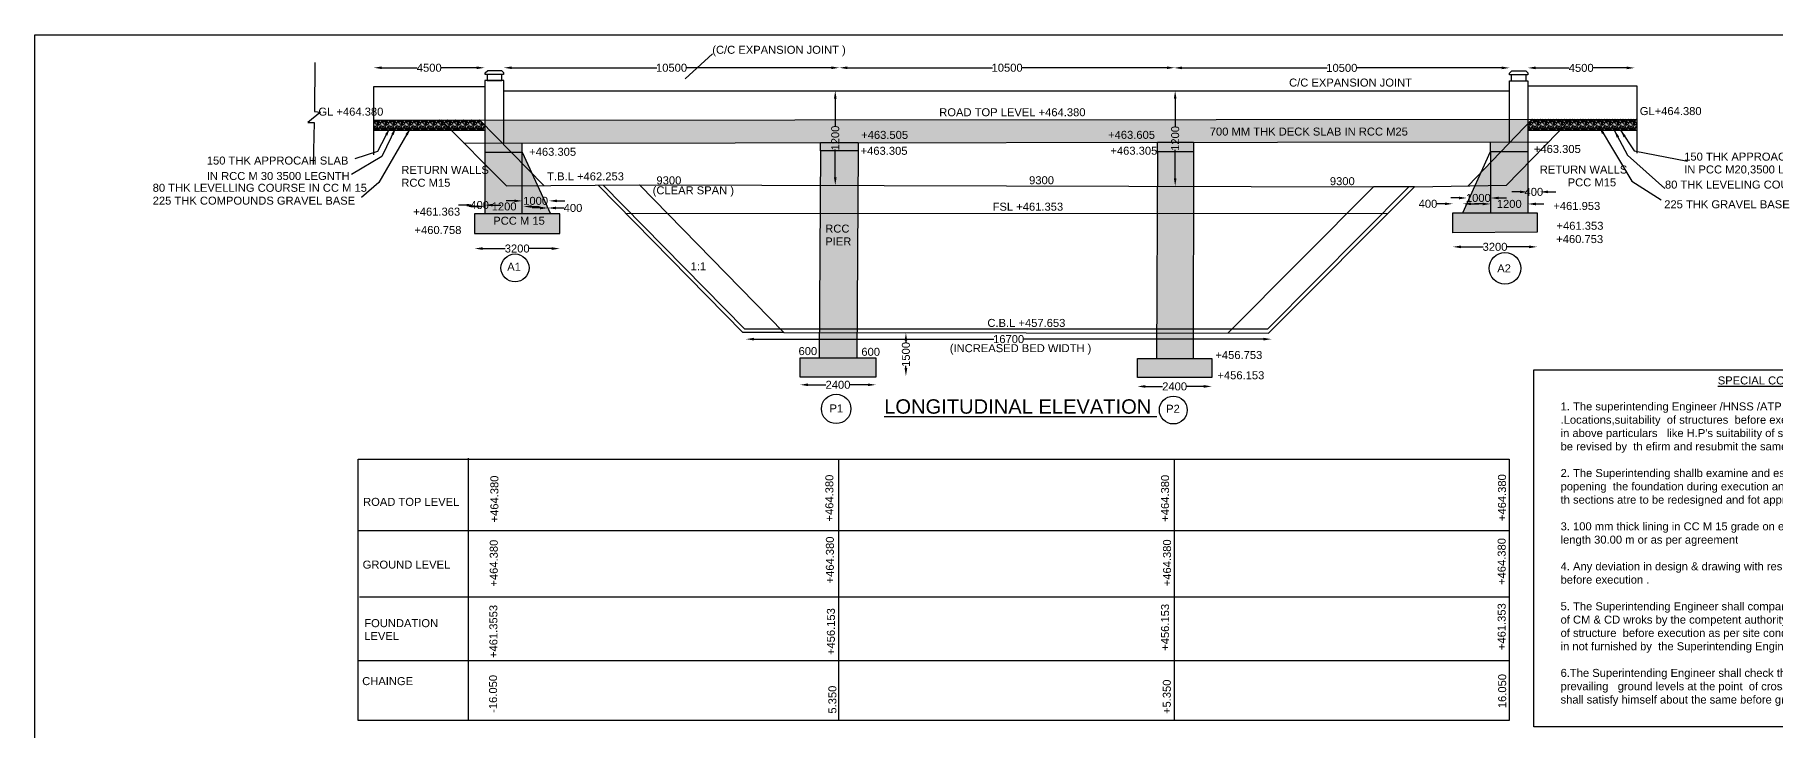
# Model space of a CAD drawing. Header units: millimetres. Extents: x 5124 to 5437574, y 2311 to 17241158.
# Drawn here: x 5355935 to 5410320, y 17219408 to 17241158 of the extents above; entities that cross this region are included whole.
import ezdxf

# ---------------------------------------------------------------- set-up
doc = ezdxf.new("R2010")
doc.units = ezdxf.units.MM
doc.header["$MEASUREMENT"] = 0
for name, color, linetype in [('DIMENSIONS', 7, 'Continuous'), ('DRAWING', 50, 'Continuous'), ('TEXT', 7, 'Continuous'), ('text1', 7, 'Continuous')]:
    doc.layers.add(name, color=color, linetype=linetype)
doc.styles.get("Standard").update_dxf_attribs({"font": 'arial.ttf', "height": 250})
doc.dimstyles.get("Standard").update_dxf_attribs({"dimtxt": 300, "dimasz": 250, "dimexe": 0.18, "dimexo": 0.0625, "dimgap": 0.09, "dimtad": 0, "dimdec": 0, "dimzin": 0, "dimdsep": 46, "dimtxsty": 'Standard', "dimcen": 0.09, "dimse1": 1, "dimse2": 1, "dimadec": 0, "dimazin": 0, "dimtfac": 1, "dimtdec": 0, "dimtofl": 0, "dimtmove": 0, "dimatfit": 3, "dimfxl": 1, "dimtolj": 1, "dimtzin": 0, "dimarcsym": 0})
pattern_1 = [(228.0128, (180, 250), (-1999.99955804, -2250.000335402), [33.634, -3329.772]), (184.9697, (157.5, 225), (3000.0002628794, 249.997826752), [57.717, -5713.98125]), (132.5104, (100, 220), (2499.997679587, -2750.002168468), [40.697, -4029.008]), (267.2737, (2.5, 157.5), (249.999004432, 5000.000073743), [52.5595, -5203.3895]), (292.8337, (0, 105), (-1250.002476359, 2999.9991029444), [51.53875, -5102.34325]), (357.2737, (20, 57.5), (-5000.000073743, 249.999004432), [52.5595, -5203.3895]), (37.6942, (72.5, 55), (-3250.0018364045, -2499.99760129), [69.50725, -6881.21225]), (72.2553, (127.5, 97.5), (1750.0026906764, 5499.99905781), [65.622, -6496.58025]), (121.4296, (147.5, 160), (-2000.002058544, 3249.998759123), [52.7375, -5221.01825]), (175.2364, (120, 205), (2750.00023658, -249.997883165), [60.208, -2950.19075]), (222.3974, (60, 210), (-3000.0018377683, -2749.9980205035), [77.862, -7708.34375]), (138.8141, (250, 155), (-1750.0007367, 1499.999328336), [26.57525, -2630.961]), (171.4692, (230, 172.5), (3249.999571204, -500.00197751), [50.55925, -5005.37775]), (225, (180, 180), (-3e-14, -250.0000774), [35.35525, -318.198]), (203.1986, (162.5, 210), (1249.999932667, 500.000331316), [19.0395, -1884.90375]), (291.8014, (145, 202.5), (-249.99997763, 750.00006825), [26.92575, -1319.3655]), (30.9638, (155, 177.5), (749.99950557, 500.00062089), [43.73225, -1414.00575]), (161.5651, (192.5, 200), (500.00010865, -249.9996008), [31.62275, -758.94675]), (16.3895, (0, 202.5), (2500.000549603, 749.998177454), [44.3, -4385.71125]), (70.3462, (42.5, 215), (-999.998811843, -2750.000533902), [37.16525, -3679.352]), (293.1986, (192.5, 250), (-500.000331316, 1249.999932667), [38.07875, -1865.8645]), (343.6105, (207.5, 215), (-2500.000549603, 749.998177454), [44.3, -4385.71125]), (339.444, (0, 47.5), (-1250.000461136, 499.998999105), [42.72, -2093.281]), (294.7751, (40, 32.5), (-1249.998047311, 2750.00085546), [35.7945, -3543.66075]), (66.8014, (195, 0), (500.000331316, 1249.999932667), [38.07875, -1865.8645]), (17.354, (210, 35), (-3250.000504774, -999.998625565), [41.90775, -4148.856]), (69.444, (72.5, 0), (-499.998999105, -1250.000461136), [21.36, -2114.641]), (101.3099, (180, 0), (-249.99940804, 1000.00018806), [12.7475, -1262.00725]), (165.9638, (177.5, 12.5), (750.0001365, -249.99951434), [51.53875, -979.2375]), (186.009, (127.5, 25), (2499.9999377265, 249.99982937), [47.7625, -4728.48075]), (303.6901, (155, 155), (-250.00033363, 499.99988944), [36.0555, -865.33225]), (353.1572, (175, 125), (4249.9998413696, -500.001999481), [62.9485, -6231.89075]), (60.9454, (237.5, 117.5), (-1000.0000068, -1750.000096142), [25.739, -2548.1685]), (90, (250, 140), (-250, 250), [15, -235]), (120.2564, (122.5, 32.5), (999.9987217, -1750.000613964), [34.731, -3438.38]), (48.0128, (105, 62.5), (1999.99955804, 2250.000335402), [67.268, -3296.138]), (0, (150, 112.5), (250, 250), [65, -185]), (325.3048, (215, 112.5), (-2499.998564747, 1750.002152399), [39.5285, -3913.3185]), (254.0546, (247.5, 90), (-249.999972324, -1000.00003166), [36.4005, -1783.627]), (207.646, (237.5, 55), (-4749.998951795, -2500.001928292), [59.26625, -5867.3685]), (175.4261, (185, 27.5), (-3250.000139578, 249.99870029), [62.69975, -6207.2685])]

# ---------------------------------------------------------------- blocks, each defined once
blk = doc.blocks.new('*D4')
at = {"layer": 'Defpoints', "color": 0, "transparency": 16777216}
for p in [(5369994, 17240126), (5366529, 17239544), (5369994, 17239544)]:
    blk.add_point(p, dxfattribs=at)
at = {"layer": 'TEXT', "color": 0, "lineweight": -2, "transparency": 16777216}
for p, q in [((5366779, 17240126), (5367883, 17240126)), ((5369744, 17240126), (5368639, 17240126))]:
    blk.add_line(p, q, dxfattribs=at)
at = {"layer": 'TEXT', "color": 0, "transparency": 16777216}
for points in [[(5366779, 17240168), (5366779, 17240085), (5366529, 17240126)], [(5369744, 17240168), (5369744, 17240085), (5369994, 17240126)]]:
    blk.add_solid(points, dxfattribs=at)
at = {"layer": 'TEXT', "color": 0, "transparency": 16777216, "insert": (5368261, 17240126), "char_height": 250, "attachment_point": 5}
blk.add_mtext('\\A1;4500', dxfattribs=at)
blk = doc.blocks.new('*D5')
at = {"layer": 'Defpoints', "color": 0, "transparency": 16777216}
for p in [(5381076, 17240126), (5370591, 17239725), (5381076, 17239725)]:
    blk.add_point(p, dxfattribs=at)
at = {"layer": 'TEXT', "color": 0, "lineweight": -2, "transparency": 16777216}
for p, q in [((5370841, 17240126), (5375375, 17240126)), ((5380826, 17240126), (5376292, 17240126))]:
    blk.add_line(p, q, dxfattribs=at)
at = {"layer": 'TEXT', "color": 0, "transparency": 16777216}
for points in [[(5370841, 17240168), (5370841, 17240085), (5370591, 17240126)], [(5380826, 17240168), (5380826, 17240085), (5381076, 17240126)]]:
    blk.add_solid(points, dxfattribs=at)
at = {"layer": 'TEXT', "color": 0, "transparency": 16777216, "insert": (5375833, 17240126), "char_height": 250, "attachment_point": 5}
blk.add_mtext('\\A1;10500', dxfattribs=at)
blk = doc.blocks.new('*D6')
at = {"layer": 'Defpoints', "color": 0, "transparency": 16777216}
for p in [(5391560, 17240126), (5381076, 17239725), (5391560, 17239725)]:
    blk.add_point(p, dxfattribs=at)
at = {"layer": 'TEXT', "color": 0, "lineweight": -2, "transparency": 16777216}
for p, q in [((5381326, 17240126), (5385860, 17240126)), ((5391310, 17240126), (5386776, 17240126))]:
    blk.add_line(p, q, dxfattribs=at)
at = {"layer": 'TEXT', "color": 0, "transparency": 16777216}
for points in [[(5381326, 17240168), (5381326, 17240085), (5381076, 17240126)], [(5391310, 17240168), (5391310, 17240085), (5391560, 17240126)]]:
    blk.add_solid(points, dxfattribs=at)
at = {"layer": 'TEXT', "color": 0, "transparency": 16777216, "insert": (5386318, 17240126), "char_height": 250, "attachment_point": 5}
blk.add_mtext('\\A1;10500', dxfattribs=at)
blk = doc.blocks.new('*D7')
at = {"layer": 'Defpoints', "color": 0, "transparency": 16777216}
for p in [(5402021, 17240122), (5391536, 17239721), (5402021, 17239721)]:
    blk.add_point(p, dxfattribs=at)
at = {"layer": 'TEXT', "color": 0, "lineweight": -2, "transparency": 16777216}
for p, q in [((5391786, 17240122), (5396320, 17240122)), ((5401771, 17240122), (5397237, 17240122))]:
    blk.add_line(p, q, dxfattribs=at)
at = {"layer": 'TEXT', "color": 0, "transparency": 16777216}
for points in [[(5391786, 17240164), (5391786, 17240080), (5391536, 17240122)], [(5401771, 17240164), (5401771, 17240080), (5402021, 17240122)]]:
    blk.add_solid(points, dxfattribs=at)
at = {"layer": 'TEXT', "color": 0, "transparency": 16777216, "insert": (5396778, 17240122), "char_height": 250, "attachment_point": 5}
blk.add_mtext('\\A1;10500', dxfattribs=at)
blk = doc.blocks.new('*D8')
at = {"layer": 'Defpoints', "color": 0, "transparency": 16777216}
for p in [(5405927, 17240122), (5402588, 17239901), (5405927, 17239901)]:
    blk.add_point(p, dxfattribs=at)
at = {"layer": 'TEXT', "color": 0, "lineweight": -2, "transparency": 16777216}
for p, q in [((5402838, 17240122), (5403880, 17240122)), ((5405677, 17240122), (5404636, 17240122))]:
    blk.add_line(p, q, dxfattribs=at)
at = {"layer": 'TEXT', "color": 0, "transparency": 16777216}
for points in [[(5402838, 17240164), (5402838, 17240080), (5402588, 17240122)], [(5405677, 17240164), (5405677, 17240080), (5405927, 17240122)]]:
    blk.add_solid(points, dxfattribs=at)
at = {"layer": 'TEXT', "color": 0, "transparency": 16777216, "insert": (5404258, 17240122), "char_height": 250, "attachment_point": 5}
blk.add_mtext('\\A1;4500', dxfattribs=at)
blk = doc.blocks.new('*D9')
at = {"layer": 'Defpoints', "color": 0, "transparency": 16777216}
for p in [(5381141, 17239410), (5380949, 17236446), (5381134, 17236446)]:
    blk.add_point(p, dxfattribs=at)
at = {"layer": 'TEXT', "color": 0, "lineweight": -2, "transparency": 16777216}
for p, q in [((5380949, 17239160), (5380949, 17238289)), ((5380949, 17236696), (5380949, 17237566))]:
    blk.add_line(p, q, dxfattribs=at)
at = {"layer": 'TEXT', "color": 0, "transparency": 16777216}
for points in [[(5380907, 17239160), (5380990, 17239160), (5380949, 17239410)], [(5380907, 17236696), (5380990, 17236696), (5380949, 17236446)]]:
    blk.add_solid(points, dxfattribs=at)
at = {"layer": 'TEXT', "color": 0, "transparency": 16777216, "insert": (5380949, 17237928), "char_height": 250, "attachment_point": 5, "rotation": 90}
blk.add_mtext('\\A1;1200', dxfattribs=at)
blk = doc.blocks.new('*D10')
at = {"layer": 'Defpoints', "color": 0, "transparency": 16777216}
for p in [(5369678, 17234945), (5372341, 17234945), (5372341, 17234472)]:
    blk.add_point(p, dxfattribs=at)
at = {"layer": 'TEXT', "color": 0, "lineweight": -2, "transparency": 16777216}
for p, q in [((5369928, 17234472), (5370636, 17234472)), ((5372091, 17234472), (5371382, 17234472))]:
    blk.add_line(p, q, dxfattribs=at)
at = {"layer": 'TEXT', "color": 0, "transparency": 16777216}
for points in [[(5369928, 17234513), (5369928, 17234430), (5369678, 17234472)], [(5372091, 17234513), (5372091, 17234430), (5372341, 17234472)]]:
    blk.add_solid(points, dxfattribs=at)
at = {"layer": 'TEXT', "color": 0, "transparency": 16777216, "insert": (5371009, 17234472), "char_height": 250, "attachment_point": 5}
blk.add_mtext('\\A1;3200', dxfattribs=at)
blk = doc.blocks.new('*D11')
at = {"layer": 'Defpoints', "color": 0, "transparency": 16777216}
for p in [(5379848, 17230446), (5382219, 17230446), (5382219, 17230211)]:
    blk.add_point(p, dxfattribs=at)
at = {"layer": 'TEXT', "color": 0, "lineweight": -2, "transparency": 16777216}
for p, q in [((5380098, 17230211), (5380659, 17230211)), ((5381969, 17230211), (5381409, 17230211))]:
    blk.add_line(p, q, dxfattribs=at)
at = {"layer": 'TEXT', "color": 0, "transparency": 16777216}
for points in [[(5380098, 17230253), (5380098, 17230169), (5379848, 17230211)], [(5381969, 17230253), (5381969, 17230169), (5382219, 17230211)]]:
    blk.add_solid(points, dxfattribs=at)
at = {"layer": 'TEXT', "color": 0, "transparency": 16777216, "insert": (5381034, 17230211), "char_height": 250, "attachment_point": 5}
blk.add_mtext('\\A1;2400', dxfattribs=at)
blk = doc.blocks.new('*D12')
at = {"layer": 'Defpoints', "color": 0, "transparency": 16777216}
for p in [(5383300, 17231840), (5383156, 17230482), (5383300, 17230482)]:
    blk.add_point(p, dxfattribs=at)
at = {"layer": 'TEXT', "color": 0, "lineweight": -2, "transparency": 16777216}
for p, q in [((5383156, 17231590), (5383156, 17231522)), ((5383156, 17230732), (5383156, 17230800))]:
    blk.add_line(p, q, dxfattribs=at)
at = {"layer": 'TEXT', "color": 0, "transparency": 16777216}
for points in [[(5383115, 17231590), (5383198, 17231590), (5383156, 17231840)], [(5383115, 17230732), (5383198, 17230732), (5383156, 17230482)]]:
    blk.add_solid(points, dxfattribs=at)
at = {"layer": 'TEXT', "color": 0, "transparency": 16777216, "insert": (5383156, 17231161), "char_height": 250, "attachment_point": 5, "rotation": 90}
blk.add_mtext('\\A1;1500', dxfattribs=at)
blk = doc.blocks.new('*D13')
at = {"layer": 'Defpoints', "color": 0, "transparency": 16777216}
for p in [(5390392, 17230434), (5392715, 17230434), (5392715, 17230160)]:
    blk.add_point(p, dxfattribs=at)
at = {"layer": 'TEXT', "color": 0, "lineweight": -2, "transparency": 16777216}
for p, q in [((5390642, 17230160), (5391178, 17230160)), ((5392465, 17230160), (5391929, 17230160))]:
    blk.add_line(p, q, dxfattribs=at)
at = {"layer": 'TEXT', "color": 0, "transparency": 16777216}
for points in [[(5390642, 17230202), (5390642, 17230118), (5390392, 17230160)], [(5392465, 17230202), (5392465, 17230118), (5392715, 17230160)]]:
    blk.add_solid(points, dxfattribs=at)
at = {"layer": 'TEXT', "color": 0, "transparency": 16777216, "insert": (5391553, 17230160), "char_height": 250, "attachment_point": 5}
blk.add_mtext('\\A1;2400', dxfattribs=at)
blk = doc.blocks.new('*D14')
at = {"layer": 'Defpoints', "color": 0, "transparency": 16777216}
for p in [(5400250, 17234962), (5402879, 17234962), (5402879, 17234525)]:
    blk.add_point(p, dxfattribs=at)
at = {"layer": 'TEXT', "color": 0, "lineweight": -2, "transparency": 16777216}
for p, q in [((5400500, 17234525), (5401192, 17234525)), ((5402629, 17234525), (5401938, 17234525))]:
    blk.add_line(p, q, dxfattribs=at)
at = {"layer": 'TEXT', "color": 0, "transparency": 16777216}
for points in [[(5400500, 17234567), (5400500, 17234483), (5400250, 17234525)], [(5402629, 17234567), (5402629, 17234483), (5402879, 17234525)]]:
    blk.add_solid(points, dxfattribs=at)
at = {"layer": 'TEXT', "color": 0, "transparency": 16777216, "insert": (5401565, 17234525), "char_height": 250, "attachment_point": 5}
blk.add_mtext('\\A1;3200', dxfattribs=at)
blk = doc.blocks.new('*D15')
at = {"layer": 'Defpoints', "color": 0, "transparency": 16777216}
for p in [(5400562, 17235872), (5400250, 17235587), (5400562, 17235588)]:
    blk.add_point(p, dxfattribs=at)
at = {"layer": 'TEXT', "color": 0, "lineweight": -2, "transparency": 16777216}
for p, q in [((5400000, 17235872), (5399750, 17235872)), ((5400812, 17235872), (5401062, 17235872))]:
    blk.add_line(p, q, dxfattribs=at)
at = {"layer": 'TEXT', "color": 0, "transparency": 16777216}
for points in [[(5400000, 17235913), (5400000, 17235830), (5400250, 17235872)], [(5400812, 17235913), (5400812, 17235830), (5400562, 17235872)]]:
    blk.add_solid(points, dxfattribs=at)
at = {"layer": 'TEXT', "color": 0, "transparency": 16777216, "insert": (5399470, 17235872), "char_height": 250, "attachment_point": 5}
blk.add_mtext('\\A1;400', dxfattribs=at)
blk = doc.blocks.new('*D16')
at = {"layer": 'Defpoints', "color": 0, "transparency": 16777216}
for p in [(5400687, 17235893), (5401428, 17236054), (5401428, 17235895)]:
    blk.add_point(p, dxfattribs=at)
at = {"layer": 'TEXT', "color": 0, "lineweight": -2, "transparency": 16777216}
for p, q in [((5400437, 17236054), (5400187, 17236054)), ((5401678, 17236054), (5401928, 17236054))]:
    blk.add_line(p, q, dxfattribs=at)
at = {"layer": 'TEXT', "color": 0, "transparency": 16777216}
for points in [[(5400437, 17236095), (5400437, 17236012), (5400687, 17236054)], [(5401678, 17236095), (5401678, 17236012), (5401428, 17236054)]]:
    blk.add_solid(points, dxfattribs=at)
at = {"layer": 'TEXT', "color": 0, "transparency": 16777216, "insert": (5401044, 17236054), "char_height": 250, "attachment_point": 5}
blk.add_mtext('\\A1;1000', dxfattribs=at)
blk = doc.blocks.new('*D17')
at = {"layer": 'Defpoints', "color": 0, "transparency": 16777216}
for p in [(5401428, 17235872), (5402591, 17235872), (5402591, 17235867)]:
    blk.add_point(p, dxfattribs=at)
at = {"layer": 'TEXT', "color": 0, "lineweight": -2, "transparency": 16777216}
for p, q in [((5401178, 17235867), (5400928, 17235867)), ((5402841, 17235867), (5403091, 17235867))]:
    blk.add_line(p, q, dxfattribs=at)
at = {"layer": 'TEXT', "color": 0, "transparency": 16777216}
for points in [[(5401178, 17235908), (5401178, 17235825), (5401428, 17235867)], [(5402841, 17235908), (5402841, 17235825), (5402591, 17235867)]]:
    blk.add_solid(points, dxfattribs=at)
at = {"layer": 'TEXT', "color": 0, "transparency": 16777216, "insert": (5402010, 17235867), "char_height": 250, "attachment_point": 5}
blk.add_mtext('\\A1;1200', dxfattribs=at)
blk = doc.blocks.new('*D18')
at = {"layer": 'Defpoints', "color": 0, "transparency": 16777216}
for p in [(5402966, 17236244), (5402591, 17235872), (5402966, 17235867)]:
    blk.add_point(p, dxfattribs=at)
at = {"layer": 'TEXT', "color": 0, "lineweight": -2, "transparency": 16777216}
for p, q in [((5402341, 17236244), (5402091, 17236244)), ((5403216, 17236244), (5403466, 17236244))]:
    blk.add_line(p, q, dxfattribs=at)
at = {"layer": 'TEXT', "color": 0, "transparency": 16777216}
for points in [[(5402341, 17236286), (5402341, 17236203), (5402591, 17236244)], [(5403216, 17236286), (5403216, 17236203), (5402966, 17236244)]]:
    blk.add_solid(points, dxfattribs=at)
at = {"layer": 'TEXT', "color": 0, "transparency": 16777216, "insert": (5402779, 17236244), "char_height": 250, "attachment_point": 5}
blk.add_mtext('\\A1;400', dxfattribs=at)
blk = doc.blocks.new('*D19')
at = {"layer": 'Defpoints', "color": 0, "transparency": 16777216}
for p in [(5391752, 17239410), (5391401, 17236422), (5391571, 17236422)]:
    blk.add_point(p, dxfattribs=at)
at = {"layer": 'TEXT', "color": 0, "lineweight": -2, "transparency": 16777216}
for p, q in [((5391571, 17239160), (5391571, 17238277)), ((5391571, 17236672), (5391571, 17237555))]:
    blk.add_line(p, q, dxfattribs=at)
at = {"layer": 'TEXT', "color": 0, "transparency": 16777216}
for points in [[(5391529, 17239160), (5391612, 17239160), (5391571, 17239410)], [(5391529, 17236672), (5391612, 17236672), (5391571, 17236422)]]:
    blk.add_solid(points, dxfattribs=at)
at = {"layer": 'TEXT', "color": 0, "transparency": 16777216, "insert": (5391571, 17237916), "char_height": 250, "attachment_point": 5, "rotation": 90}
blk.add_mtext('\\A1;1200', dxfattribs=at)
blk = doc.blocks.new('*D20')
at = {"layer": 'Defpoints', "color": 0, "transparency": 16777216}
for p in [(5378154, 17232255), (5394578, 17232229), (5394578, 17231639)]:
    blk.add_point(p, dxfattribs=at)
at = {"layer": 'TEXT', "color": 0, "lineweight": -2, "transparency": 16777216}
for p, q in [((5378404, 17231639), (5385908, 17231639)), ((5394328, 17231639), (5386824, 17231639))]:
    blk.add_line(p, q, dxfattribs=at)
at = {"layer": 'TEXT', "color": 0, "transparency": 16777216}
for points in [[(5378404, 17231681), (5378404, 17231598), (5378154, 17231639)], [(5394328, 17231681), (5394328, 17231598), (5394578, 17231639)]]:
    blk.add_solid(points, dxfattribs=at)
at = {"layer": 'TEXT', "color": 0, "transparency": 16777216, "insert": (5386366, 17231639), "char_height": 250, "attachment_point": 5}
blk.add_mtext('\\A1;16700', dxfattribs=at)
blk = doc.blocks.new('*D48')
at = {"layer": 'Defpoints', "color": 0, "transparency": 16777216}
for p in [(5369995, 17235831), (5369678, 17235559), (5369995, 17235560)]:
    blk.add_point(p, dxfattribs=at)
at = {"layer": 'DIMENSIONS', "color": 0, "lineweight": -2, "transparency": 16777216}
for p, q in [((5369428, 17235831), (5369178, 17235831)), ((5370245, 17235831), (5370495, 17235831))]:
    blk.add_line(p, q, dxfattribs=at)
at = {"layer": 'DIMENSIONS', "color": 0, "transparency": 16777216}
for points in [[(5369428, 17235872), (5369428, 17235789), (5369678, 17235831)], [(5370245, 17235872), (5370245, 17235789), (5369995, 17235831)]]:
    blk.add_solid(points, dxfattribs=at)
at = {"layer": 'DIMENSIONS', "color": 0, "transparency": 16777216, "insert": (5369836, 17235831), "char_height": 250, "attachment_point": 5}
blk.add_mtext('\\A1;400', dxfattribs=at)
blk = doc.blocks.new('*D49')
at = {"layer": 'Defpoints', "color": 0, "transparency": 16777216}
for p in [(5369995, 17235831), (5371208, 17235788), (5371208, 17235788)]:
    blk.add_point(p, dxfattribs=at)
at = {"layer": 'DIMENSIONS', "color": 0, "lineweight": -2, "transparency": 16777216}
for p, q in [((5369745, 17235788), (5369495, 17235788)), ((5371458, 17235788), (5371708, 17235788))]:
    blk.add_line(p, q, dxfattribs=at)
at = {"layer": 'DIMENSIONS', "color": 0, "transparency": 16777216}
for points in [[(5369745, 17235829), (5369745, 17235746), (5369995, 17235788)], [(5371458, 17235829), (5371458, 17235746), (5371208, 17235788)]]:
    blk.add_solid(points, dxfattribs=at)
at = {"layer": 'DIMENSIONS', "color": 0, "transparency": 16777216, "insert": (5370601, 17235788), "char_height": 250, "attachment_point": 5}
blk.add_mtext('\\A1;1200', dxfattribs=at)
blk = doc.blocks.new('*D50')
at = {"layer": 'Defpoints', "color": 0, "transparency": 16777216}
for p in [(5371169, 17235781), (5372001, 17235963), (5372001, 17235663)]:
    blk.add_point(p, dxfattribs=at)
at = {"layer": 'DIMENSIONS', "color": 0, "lineweight": -2, "transparency": 16777216}
for p, q in [((5370919, 17235963), (5370669, 17235963)), ((5372251, 17235963), (5372501, 17235963))]:
    blk.add_line(p, q, dxfattribs=at)
at = {"layer": 'DIMENSIONS', "color": 0, "transparency": 16777216}
for points in [[(5370919, 17236005), (5370919, 17235922), (5371169, 17235963)], [(5372251, 17236005), (5372251, 17235922), (5372001, 17235963)]]:
    blk.add_solid(points, dxfattribs=at)
at = {"layer": 'DIMENSIONS', "color": 0, "transparency": 16777216, "insert": (5371585, 17235963), "char_height": 250, "attachment_point": 5}
blk.add_mtext('\\A1;1000', dxfattribs=at)
blk = doc.blocks.new('*D51')
at = {"layer": 'Defpoints', "color": 0, "transparency": 16777216}
for p in [(5371972, 17235741), (5371972, 17235726), (5371972, 17235726)]:
    blk.add_point(p, dxfattribs=at)
at = {"layer": 'DIMENSIONS', "color": 0, "lineweight": -2, "transparency": 16777216}
for p, q in [((5371722, 17235741), (5371472, 17235741)), ((5372222, 17235741), (5372472, 17235741))]:
    blk.add_line(p, q, dxfattribs=at)
at = {"layer": 'DIMENSIONS', "color": 0, "transparency": 16777216}
for points in [[(5371722, 17235782), (5371722, 17235699), (5371972, 17235741)], [(5372222, 17235782), (5372222, 17235699), (5371972, 17235741)]]:
    blk.add_solid(points, dxfattribs=at)
at = {"layer": 'DIMENSIONS', "color": 0, "transparency": 16777216, "insert": (5372753, 17235741), "char_height": 250, "attachment_point": 5}
blk.add_mtext('\\A1;400', dxfattribs=at)

msp = doc.modelspace()

# ---------------------------------------------------------------- hatches: boundary and pattern name
at = {"layer": 'DIMENSIONS'}
h = msp.add_hatch(dxfattribs=at)
h.set_pattern_fill('GRAVEL', color=0, scale=250, style=0)
h.set_pattern_definition(pattern_1)
h.paths.add_polyline_path([(5368626.7, 17238492.9), (5366528.7, 17238491.4), (5366528.7, 17238179.8), (5368938.9, 17238179.8)])
h.paths.add_polyline_path([(5369994.7, 17238326.7), (5369830.6, 17238493.7), (5368626.7, 17238492.9), (5368938.9, 17238179.8), (5369994.7, 17238179.8)])
h = msp.add_hatch(dxfattribs=at)
h.set_pattern_fill('GRAVEL', color=0, scale=250, style=0)
h.set_pattern_definition(pattern_1)
h.paths.add_polyline_path([(5406002.5, 17238518.9), (5403931, 17238517.5), (5403604.1, 17238179.8), (5406002.5, 17238179.8)])
h.paths.add_polyline_path([(5403931, 17238517.5), (5402721.5, 17238516.6), (5402591.2, 17238380.1), (5402591.2, 17238179.8), (5403604.1, 17238179.8)])
at = {"layer": 'DRAWING'}
h = msp.add_hatch(dxfattribs=at)
h.set_pattern_fill('GRAVEL', color=256, scale=0.1, style=0)
h.set_pattern_definition([(228.0128, (0.072, 0.1), (-0.7999998232158162, -0.9000001341607247), [0.0134536, -1.3319088]), (184.9697, (0.063, 0.09), (1.200000105151764, 0.0999991307007052), [0.0230868, -2.2855925]), (132.5104, (0.04, 0.088), (0.9999990718346812, -1.10000086738712), [0.0162788, -1.6116032]), (267.2737, (0.001, 0.063), (0.099999601772719, 2.000000029497347), [0.0210238, -2.0813558]), (292.8337, (0, 0.042), (-0.500000990543714, 1.199999641177778), [0.0206155, -2.0409373]), (357.2737, (0.008, 0.023), (-2.000000029497347, 0.0999996017727192), [0.0210238, -2.0813558]), (37.6942, (0.029, 0.022), (-1.300000734561798, -0.999999040516053), [0.0278029, -2.7524849]), (72.2553, (0.051, 0.039), (0.7000010762705409, 2.199999623123919), [0.0262488, -2.5986321]), (121.4296, (0.059, 0.064), (-0.8000008234176366, 1.299999503649257), [0.021095, -2.0884073]), (175.2364, (0.048, 0.082), (1.100000094631959, -0.099999153266126), [0.0240832, -1.1800763]), (222.3974, (0.024, 0.084), (-1.200000735107324, -1.099999208201412), [0.0311448, -3.0833375]), (138.8141, (0.1, 0.062), (-0.7000002946805716, 0.5999997313342756), [0.0106301, -1.0523844]), (171.4692, (0.092, 0.069), (1.299999828481513, -0.2000007910039791), [0.0202237, -2.0021511]), (225, (0.072, 0.072), (-1e-17, -0.1000000309449), [0.0141421, -0.1272792]), (203.1986, (0.065, 0.084), (0.4999999730667075, 0.200000132526485), [0.0076158, -0.7539615]), (291.8014, (0.058, 0.081), (-0.099999991050065, 0.300000027301077), [0.0107703, -0.5277462]), (30.9638, (0.062, 0.071), (0.2999998022288, 0.200000248354073), [0.0174929, -0.5656023]), (161.5651, (0.077, 0.08), (0.200000043459296, -0.09999984032227), [0.0126491, -0.3035787]), (16.3895, (0, 0.081), (1.000000219841196, 0.299999270981797), [0.01772, -1.7542845]), (70.3462, (0.017, 0.086), (-0.3999995247371746, -1.100000213560622), [0.0148661, -1.4717408]), (293.1986, (0.077, 0.1), (-0.200000132526485, 0.4999999730667075), [0.0152315, -0.7463458]), (343.6105, (0.083, 0.086), (-1.000000219841196, 0.2999992709817974), [0.01772, -1.7542845]), (339.444, (0, 0.019), (-0.500000184454242, 0.1999995996421584), [0.017088, -0.8373124]), (294.7751, (0.016, 0.013), (-0.499999218924517, 1.100000342183912), [0.0143178, -1.4174643]), (66.8014, (0.078, 0), (0.2000001325264855, 0.4999999730667075), [0.0152315, -0.7463458]), (17.354, (0.084, 0.014), (-1.300000201909683, -0.3999994502259119), [0.0167631, -1.6595424]), (69.444, (0.029, 0), (-0.199999599642159, -0.500000184454242), [0.008544, -0.8458564]), (101.3099, (0.072, 0), (-0.09999976321616, 0.400000075223095), [0.005099, -0.5048029]), (165.9638, (0.071, 0.005), (0.300000054598974, -0.099999805736125), [0.0206155, -0.391695]), (186.009, (0.051, 0.01), (0.9999999750906041, 0.0999999317481842), [0.019105, -1.8913923]), (303.6901, (0.062, 0.062), (-0.10000013345072, 0.199999955777116), [0.0144222, -0.3461329]), (353.1572, (0.07, 0.05), (1.699999936547855, -0.2000007997924761), [0.0251794, -2.4927563]), (60.9454, (0.095, 0.047), (-0.400000002719928, -0.7000000384569686), [0.0102956, -1.0192674]), (90, (0.1, 0.056), (-0.1, 0.1), [0.006, -0.094]), (120.2564, (0.049, 0.013), (0.3999994886802694, -0.7000002455854735), [0.0138924, -1.375352]), (48.0128, (0.042, 0.025), (0.799999823215816, 0.900000134160725), [0.0269072, -1.3184552]), (0, (0.06, 0.045), (0.1, 0.1), [0.026, -0.074]), (325.3048, (0.086, 0.045), (-0.9999994258987526, 0.7000008609594458), [0.0158114, -1.5653274]), (254.0546, (0.099, 0.036), (-0.099999988929638, -0.400000012665215), [0.0145602, -0.7134508]), (207.646, (0.095, 0.022), (-1.899999580717959, -1.000000771316918), [0.0237065, -2.3469474]), (175.4261, (0.074, 0.011), (-1.300000055831213, 0.0999994801161084), [0.0250799, -2.4829074])])
h.paths.add_polyline_path([(5406002.5, 17238518.9), (5403931, 17238517.5), (5403604.1, 17238179.8), (5406002.5, 17238179.8)])
h.paths.add_polyline_path([(5403931, 17238517.5), (5402721.5, 17238516.6), (5402591.2, 17238380.1), (5402591.2, 17238179.8), (5403604.1, 17238179.8)])
h.paths.add_polyline_path([(5369994.7, 17238326.7), (5369830.6, 17238493.7), (5368626.7, 17238492.9), (5368938.9, 17238179.8), (5369994.7, 17238179.8)])
h.paths.add_polyline_path([(5368626.7, 17238492.9), (5366528.7, 17238491.4), (5366528.7, 17238179.8), (5368938.9, 17238179.8)])
h = msp.add_hatch(dxfattribs=at)
h.set_pattern_fill('AR-CONC', color=0, scale=100, style=0)
h.set_pattern_definition([(50, (0, 0), (717.260183, -62.752135), [75, -825]), (355, (0, 0), (-138.751334, 752.192134), [60, -660]), (100.4514, (59.8, -5.2), (578.509382, 689.439542), [63.74019, -701.142112]), (46.1842, (0, 200), (1067.24105, -165.519014), [112.5, -1237.5]), (96.6356, (88.9, 186.2), (934.662706, 974.11787), [95.61029, -1051.713]), (351.1842, (0, 200), (934.661945, 974.1186), [90, -990]), (21, (100, 150), (596.907052, -402.61889), [75, -825]), (326, (100, 150), (243.315332, 725.150045), [60, -660]), (71.4514, (149.74, 116.45), (840.222629, 322.530497), [63.74019, -701.142112]), (37.5, (0, 0), (12.1598553, 332.893854), [0, -652, 0, -670, 0, -662.5]), (7.5, (0, 0), (263.0695374, 394.411712), [0, -382, 0, -637, 0, -252.5]), (327.5, (-223, 0), (533.822436, -22.5548717), [0, -250, 0, -780, 0, -1035]), (317.5, (-323, 0), (583.186169, 100.104982), [0, -325, 0, -518, 0, -735])])
h.paths.add_polyline_path([(5382219, 17231052.3), (5379848.3, 17231052.3), (5379848.3, 17230445.9), (5382219, 17230445.9)])
h.paths.add_polyline_path([(5381626.9, 17231843.3), (5380453.1, 17231845.4), (5380448.5, 17231052.3), (5381622.3, 17231052.3)])
h.paths.add_polyline_path([(5381648.7, 17235570.2), (5380474.7, 17235570.7), (5380453.1, 17231845.4), (5381626.9, 17231843.3)])
h.paths.add_polyline_path([(5381653.8, 17236444.3), (5380479.7, 17236447), (5380474.7, 17235570.7), (5381648.7, 17235570.2)])
h.paths.add_polyline_path([(5381660.1, 17237529.1), (5380486, 17237529.1), (5380479.7, 17236447), (5381653.8, 17236444.3)])
h.paths.add_polyline_path([(5381660.1, 17237786.1), (5380486, 17237786.1), (5380486, 17237529.1), (5381660.1, 17237529.1)])
h.paths.add_polyline_path([(5392714.6, 17231031.6), (5390392.3, 17231031.6), (5390392.3, 17230434.3), (5392714.6, 17230434.3)])
h.paths.add_polyline_path([(5392136.8, 17231825.3), (5390986.1, 17231827.3), (5390981.6, 17231031.6), (5392135.4, 17231031.6)])
h.paths.add_polyline_path([(5392143.1, 17235565.7), (5391007.3, 17235566.2), (5390986.1, 17231827.3), (5392136.8, 17231825.3)])
h.paths.add_polyline_path([(5392144.6, 17236420.2), (5391012.2, 17236422.8), (5391007.3, 17235566.2), (5392143.1, 17235565.7)])
h.paths.add_polyline_path([(5392146.4, 17237501.4), (5391018.3, 17237501.4), (5391012.2, 17236422.8), (5392144.6, 17236420.2)])
h.paths.add_polyline_path([(5392146.4, 17237798.2), (5391018.3, 17237798.2), (5391018.3, 17237501.4), (5392146.4, 17237501.4)])
h.paths.add_polyline_path([(5372340.9, 17235560.5), (5369994.7, 17235560.5), (5369994.7, 17235558.7), (5369677.8, 17235558.7), (5369677.8, 17234945.3), (5372340.9, 17234945.3)])
h.paths.add_polyline_path([(5371166.8, 17236440.2), (5370676.8, 17236437.6), (5369994.7, 17237121.3), (5369994.7, 17235560.5), (5371167.8, 17235560.5)])
h.paths.add_polyline_path([(5371166, 17237134.7), (5370818.5, 17237488.3), (5369994.7, 17237487.3), (5369994.7, 17237121.3), (5370676.8, 17236437.6), (5371166.8, 17236440.2)])
h.paths.add_polyline_path([(5371644.1, 17236442.8), (5371166.8, 17236440.2), (5371167.8, 17235560.5), (5372047.8, 17235560.5)])
h.paths.add_polyline_path([(5371468.4, 17236826.9), (5371166, 17237134.7), (5371166.8, 17236440.2), (5371644.1, 17236442.8)])
h.paths.add_polyline_path([(5371165.6, 17237488.7), (5371166, 17237134.7), (5371468.4, 17236826.9)])
h.paths.add_polyline_path([(5371165.6, 17237488.7), (5370818.5, 17237488.3), (5371166, 17237134.7)])
h.paths.add_polyline_path([(5371165.3, 17237775.3), (5370537.2, 17237774.6), (5370818.5, 17237488.3), (5371165.6, 17237488.7)])
h.paths.add_polyline_path([(5370537.2, 17237774.6), (5369994.7, 17237773.9), (5369994.7, 17237487.3), (5370818.5, 17237488.3)])
h.paths.add_polyline_path([(5369994.7, 17238326.7), (5369994.7, 17237773.9), (5370537.2, 17237774.6)])
h.paths.add_polyline_path([(5370591, 17238494.3), (5369994.7, 17238493.8), (5369994.7, 17238326.7), (5370537.2, 17237774.6), (5370591, 17237774.6)])
h.paths.add_polyline_path([(5402014.7, 17238516.2), (5370591, 17238494.3), (5370591, 17237774.6), (5402014.7, 17237810.9)])
h.paths.add_polyline_path([(5402591.2, 17238380.1), (5402591.2, 17238516.6), (5402014.7, 17238516.2), (5402014.7, 17237810.9), (5402047.5, 17237811)])
h.paths.add_polyline_path([(5402591.2, 17238380.1), (5402047.5, 17237811), (5402591.2, 17237811.6)], flags=17)
h.paths.add_polyline_path([(5402591.2, 17237811.6), (5402047.5, 17237811), (5401759.4, 17237509.3), (5402591.2, 17237509.3)])
h.paths.add_polyline_path([(5402047.5, 17237811), (5401423.3, 17237810.2), (5401423.7, 17237509.3), (5401759.4, 17237509.3)])
h.paths.add_polyline_path([(5402591.2, 17237133.7), (5402591.2, 17237509.3), (5401759.4, 17237509.3), (5401424.6, 17237158.7), (5401426.5, 17236442.4), (5401929.1, 17236449.9)])
h.paths.add_polyline_path([(5401759.4, 17237509.3), (5401423.7, 17237509.3), (5401424.6, 17237158.7)])
h.paths.add_polyline_path([(5401424.6, 17237158.7), (5401126.8, 17236846.9), (5400942.3, 17236435.3), (5401426.5, 17236442.4)])
h.paths.add_polyline_path([(5402591.2, 17237133.7), (5401929.1, 17236449.9), (5401426.5, 17236442.4), (5401428.8, 17235589.9), (5402591.2, 17235593)])
h.paths.add_polyline_path([(5401426.5, 17236442.4), (5400942.3, 17236435.3), (5400562.4, 17235587.6), (5401428.8, 17235589.9)])
h.paths.add_polyline_path([(5402879.3, 17235593), (5402591.2, 17235593), (5400250.5, 17235586.7), (5400250.5, 17234961.8), (5402879.3, 17234983.3)])

# ---------------------------------------------------------------- linework, layer by layer
at = {"layer": 'DIMENSIONS'}
for points in [[(5376263.3, 17239778.2), (5377110.1, 17240567.1)], [(5373696.1, 17236453.9), (5378115.2, 17231962.8), (5394462.8, 17231962.8), (5398870.4, 17236407.3)]]:
    msp.add_lwpolyline(points, dxfattribs=at)
at = {"layer": 'DIMENSIONS', "color": 0}
for centre, radius in [((5370940.7, 17233866), 437.6), ((5401874.9, 17233854.4), 494.8), ((5380977, 17229458.1), 459.6), ((5391512.1, 17229422.5), 436.3)]:
    msp.add_circle(centre, radius, dxfattribs=at)
at = {"layer": 'DRAWING', "color": 0}
for points in [[(5355935.2, 17241158.1), (5437267.1, 17241158.1), (5437267.1, 17181852.9), (5355935.2, 17181852.9)], [(5370066.4, 17239725.4), (5370527.9, 17239725.4), (5370527.9, 17239913), (5370066.4, 17239913)], [(5402072.1, 17239713.7), (5402533.7, 17239713.7), (5402533.7, 17239901.3), (5402072.1, 17239901.3)], [(5380486, 17237786.1), (5381660.1, 17237786.1), (5381660.1, 17237529.1), (5380486, 17237529.1)], [(5391018.3, 17237798.2), (5392146.4, 17237798.2), (5392146.4, 17237501.4), (5391018.3, 17237501.4)], [(5379848.3, 17231052.3), (5382219, 17231052.3), (5382219, 17230445.9), (5379848.3, 17230445.9)], [(5390392.3, 17231031.6), (5392714.6, 17231031.6), (5392714.6, 17230434.3), (5390392.3, 17230434.3)]]:
    msp.add_lwpolyline(points, close=True, dxfattribs=at)
for points in [[(5364681.4, 17240291.2), (5364670.7, 17238760.5), (5364857.7, 17238741.9), (5364470.4, 17238416.2), (5364667.4, 17238411.5), (5364630.4, 17237099.7)], [(5366528.7, 17237401.8), (5366528.7, 17239543.9), (5369993.7, 17239543.9)], [(5370591, 17237774.6), (5370591, 17239725.4), (5369994.7, 17239725.4), (5369994.7, 17235558.7), (5369677.8, 17235558.7), (5369677.8, 17234945.3), (5372340.9, 17234945.3), (5372340.9, 17235560.5), (5369994.7, 17235560.5)], [(5370066.4, 17239913), (5370007.2, 17239913), (5370007.2, 17239968.8), (5370086.7, 17240037.8), (5370517.3, 17240037.8), (5370582, 17239976.1), (5370582, 17239913), (5370527.9, 17239913)], [(5406002.5, 17237455.5), (5406002.5, 17239556.1), (5402591.2, 17239556.1), (5402591.2, 17235593), (5402879.3, 17235593), (5402879.3, 17234983.3), (5400250.5, 17234961.8), (5400250.5, 17235586.7), (5402591.2, 17235593), (5402591.2, 17235593), (5402591.2, 17235593)], [(5402072.1, 17239901.3), (5402013, 17239901.3), (5402013, 17239957.1), (5402092.4, 17240026.1), (5402523.1, 17240026.1), (5402587.8, 17239964.4), (5402587.8, 17239901.3), (5402533.7, 17239901.3)], [(5402014.7, 17237810.9), (5402014.7, 17239713.7), (5402591.2, 17239713.7), (5402591.2, 17239556.1)], [(5370591, 17239409.6), (5402014.7, 17239409.6)], [(5366528.7, 17238491.4), (5406011.1, 17238518.9)], [(5368626.7, 17238492.9), (5370676.8, 17236437.6), (5374828, 17236460), (5379339.9, 17231847.3), (5378064.3, 17231847.3), (5373535.9, 17236453)], [(5371844.7, 17236443.9), (5369830.6, 17238493.7)], [(5379339.9, 17231847.3), (5394487.8, 17231821.2), (5399053, 17236407.3), (5401929.1, 17236449.9), (5403931, 17238517.5)], [(5400730.6, 17236432.1), (5402721.5, 17238516.6)], [(5366528.7, 17238179.8), (5369994.7, 17238179.8)], [(5402591.2, 17238179.8), (5406002.5, 17238179.8)], [(5369344.5, 17237773.2), (5403248.3, 17237812.3)], [(5369994.7, 17237487.3), (5371165.6, 17237488.7), (5372047.8, 17235560.5)], [(5371167.8, 17235560.5), (5371165.3, 17237775.3)], [(5380486, 17237529.1), (5380448.5, 17231052.3)], [(5381660.1, 17237529.1), (5381622.3, 17231052.3)], [(5391018.3, 17237501.4), (5390981.6, 17231031.6)], [(5392146.4, 17237501.4), (5392135.4, 17231031.6)], [(5400562.4, 17235587.6), (5401423.7, 17237509.3), (5401423.3, 17237810.2)], [(5401423.7, 17237509.3), (5401428.8, 17235589.9)], [(5401423.7, 17237509.3), (5402591.2, 17237509.3)], [(5374828, 17236460), (5397769.6, 17236407.3)], [(5397769.6, 17236407.3), (5393219, 17231823.4)], [(5399053, 17236407.3), (5397769.6, 17236407.3)], [(5398212.6, 17235563.1), (5374400.8, 17235573.3)]]:
    msp.add_lwpolyline(points, dxfattribs=at)
at = {"layer": 'TEXT', "color": 0}
for points in [[(5419151.5, 17219517.1), (5402781.5, 17219517.1), (5402781.5, 17230680.7), (5419151.5, 17230680.7)], [(5366041.1, 17227883), (5402008, 17227883), (5402008, 17219713.8), (5366041.1, 17219713.8)]]:
    msp.add_lwpolyline(points, close=True, dxfattribs=at)
for points in [[(5369476.8, 17227913), (5369476.8, 17219743.8)], [(5381048.1, 17227883), (5381048.1, 17219713.8)], [(5391540.8, 17227883), (5391540.8, 17219713.8)], [(5366041.1, 17225654.3), (5402008, 17225654.3)], [(5366077.5, 17223583), (5402008, 17223583)], [(5366041.1, 17221591.3), (5402008, 17221591.3)]]:
    msp.add_lwpolyline(points, dxfattribs=at)

# ---------------------------------------------------------------- texts
for s, height, p in [('(C/C EXPANSION JOINT )', 250, (5377104.9, 17240563.6)), ('C/C EXPANSION JOINT ', 250, (5395129.8, 17239538.6)), ('GL +464.380 ', 250, (5364797.2, 17238629.2)), ('ROAD TOP LEVEL +464.380', 250, (5384197.6, 17238610)), ('GL+464.380 ', 250, (5406088.1, 17238646.5)), ('+463.505', 250, (5381758.2, 17237902.3)), ('+463.605', 250, (5389473.9, 17237903.7)), ('700 MM THK DECK SLAB IN RCC M25', 250, (5392651.7, 17238005.6)), ('150 THK APPROCAH SLAB', 250, (5361310, 17237098.9)), ('+463.305', 250, (5371383.5, 17237373.5)), ('+463.305', 250, (5381739.7, 17237404.1)), ('+463.305', 250, (5389546.2, 17237407.2)), ('+463.305', 250, (5402779.1, 17237461.7)), ('150 THK APPROACH SLAB ', 250, (5407476.5, 17237222.6)), ('IN RCC M 30 3500 LEGNTH', 250, (5361310, 17236616.9)), ('RETURN WALLS ', 250, (5367388.1, 17236807.1)), ('T.B.L +462.253', 250, (5371947.2, 17236605.4)), ('RETURN WALLS', 250, (5402963.1, 17236818.2)), ('IN PCC M20,3500 LENGTH ', 250, (5407476.5, 17236821)), ('80 THK LEVELLING COURSE IN CC M 15', 250, (5359619.2, 17236247.6)), ('RCC M15 ', 250, (5367388.1, 17236405.5)), ('(CLEAR SPAN )', 250, (5375242.8, 17236168.7)), ('9300', 250, (5375361.4, 17236479.9)), ('9300', 250, (5387006.3, 17236484.1)), ('9300', 250, (5396404.8, 17236454.4)), ('         PCC M15', 250, (5402963.1, 17236416.6)), ('80 THK LEVELING COURSE IN CC M15 ', 250, (5406875.6, 17236347.8)), ('225 THK COMPOUNDS GRAVEL BASE', 250, (5359619.2, 17235846)), ('+461.363', 250, (5367760.5, 17235500.4)), ('FSL +461.353 ', 250, (5385865.9, 17235657)), ('+461.953', 250, (5403387.7, 17235680.3)), ('225 THK GRAVEL BASE ', 250, (5406852, 17235731.5)), ('+460.758', 250, (5367799.9, 17234927.8)), ('PCC M 15 ', 250, (5370261.3, 17235218)), ('RCC ', 250, (5380635.9, 17234971.3)), ('+461.353', 250, (5403485.6, 17235059.9)), ('PIER ', 250, (5380635.9, 17234569.7)), ('+460.753', 250, (5403477.4, 17234643.6)), ('A1', 250, (5370698.2, 17233778.4)), ('1:1', 250, (5376428.4, 17233791.6)), ('A2', 250, (5401635, 17233727.2)), ('C.B.L +457.653', 250, (5385702.5, 17232021.1)), ('600', 250, (5379800.9, 17231140.6)), ('600', 250, (5381764.1, 17231118.1)), ('(INCREASED BED WIDTH )', 250, (5384527, 17231231.8)), ('+456.753', 250, (5392826.4, 17231018.2)), ('+456.153', 250, (5392889.8, 17230384)), ('%%USPECIAL CONDITIONS ', 250, (5408525.8, 17230222.3)), ('%%ULONGITUDINAL ELEVATION ', 450, (5382477.3, 17229307.9)), ('P1', 250, (5380768.2, 17229348.3)), ('P2', 250, (5391288.1, 17229337.1)), ('ROAD TOP LEVEL ', 250, (5366192.9, 17226425.5)), ('GROUND LEVEL ', 250, (5366180.6, 17224462.6)), ('FOUNDATION ', 250, (5366230.5, 17222631.7)), ('LEVEL ', 250, (5366230.5, 17222230.1)), ('CHAINGE ', 250, (5366165.8, 17220818.4))]:
    msp.add_text(s, height=height, dxfattribs=at).set_placement(p)
for s, p in [('+464.380', (5370421.6, 17225905.7)), ('+464.380', (5380889.1, 17225934.5)), ('+464.380', (5391379.1, 17225928.6)), ('+464.380', (5401907.5, 17225949)), ('+464.380', (5380905.1, 17223998.9)), ('+464.380', (5401897.5, 17223951.2)), ('+464.380', (5370401.8, 17223899.6)), ('+464.380', (5391440.3, 17223910.5)), ('+461.3553', (5370389.8, 17221665.9)), ('+456.153', (5380937.2, 17221759.4)), ('+456.153', (5391379.1, 17221892.3)), ('+461.353', (5401897.5, 17221912.7)), ('-16.050', (5370379.7, 17219952)), ('16.050', (5401914.4, 17220098.4)), ('5.350', (5380983.7, 17219927.1)), ('+5.350', (5391433.6, 17219914.5))]:
    msp.add_text(s, height=250, rotation=90, dxfattribs=at).set_placement(p)
at = {"layer": 'text1', "color": 0, "insert": (5403613.8, 17229660.6), "char_height": 250, "attachment_point": 1}
msp.add_mtext_dynamic_manual_height_columns("1. The superintending Engineer /HNSS /ATP shall examine the HP's Levels .Locations,suitability  of structures  before execution as per tender agt if there is any change in above particulars   like H.P's suitability of stress on soil,the designs be drawings have to be revised by  th efirm and resubmit the same to the CE/TGP/TPT for approvals\\P\\P2. The Superintending shallb examine and establish the SBC of the foundation strata after popening  the foundation during execution and it the foundations cannot take designed stress th sections atre to be redesigned and fot approval form the approval authority\\P\\P3. 100 mm thick lining in CC M 15 grade on either side of structures shall be provided for a length 30.00 m or as per agreement \\P\\P4. Any deviation in design & drawing with respect to  agreement conditions shall be taken of before execution .\\P\\P5. The Superintending Engineer shall compare the above S.L.B with respect to approved list  of CM & CD wroks by the competent authority and got confirmed about t suitability and type of structure  before execution as per site conditions as the copy of approved list of structures in not furnished by  the Superintending Engineer ..\\P\\P6.The Superintending Engineer shall check the suitability of structure with respect to prevailing   ground levels at the point  of crossing ,compare  with the approved Drawings and shall satisfy himself about the same before grounding the work.   ", width=14357.643, gutter_width=1000, heights=[0], dxfattribs=at)

# ---------------------------------------------------------------- dimensions: what is measured, and where the dimension line sits
at = {"layer": 'DIMENSIONS', "color": 0}
dim = msp.add_linear_dim(base=(5369994.7, 17235830.7), p1=(5369677.8, 17235558.7), p2=(5369994.7, 17235560.5), text='400', dimstyle='Standard', dxfattribs=at)
dim.commit()
dim.dimension.update_dxf_attribs({"geometry": '*D48', "text_midpoint": (5369836.3, 17235830.7), "dimtype": 160})
for base, p1, p2, text, picture, middle in [((5371208, 17235787.6), (5369994.7, 17235830.7), (5371208, 17235787.6), '1200', '*D49', (5370601.3, 17235787.6)), ((5372001.1, 17235963.4), (5371168.7, 17235781), (5372001.1, 17235662.7), '1000', '*D50', (5371584.9, 17235963.4)), ((5371971.9, 17235740.8), (5371971.9, 17235726.5), (5371971.9, 17235726.5), '400', '*D51', (5372752.8, 17235740.8))]:
    dim = msp.add_linear_dim(base=base, p1=p1, p2=p2, text=text, dimstyle='Standard', dxfattribs=at)
    dim.commit()
    dim.dimension.update_dxf_attribs({"geometry": picture, "text_midpoint": middle})
at = {"layer": 'TEXT', "color": 0}
for base, p1, p2, text, picture, middle in [((5369993.7, 17240126.2), (5366528.7, 17239543.9), (5369993.7, 17239543.9), '4500', '*D4', (5368261.2, 17240126.2)), ((5381075.7, 17240126.2), (5370591, 17239725.4), (5381075.7, 17239725.4), '10500', '*D5', (5375833.4, 17240126.2)), ((5391560.3, 17240126.2), (5381075.7, 17239725.4), (5391560.3, 17239725.4), '10500', '*D6', (5386318, 17240126.2)), ((5402020.7, 17240122.2), (5391536.1, 17239721.4), (5402020.7, 17239721.4), '10500', '*D7', (5396778.4, 17240122.2)), ((5405927.4, 17240122.2), (5402587.8, 17239901.3), (5405927.4, 17239901.3), '4500', '*D8', (5404257.6, 17240122.2)), ((5402591.2, 17235866.5), (5401428, 17235871.8), (5402591.2, 17235871.8), '1200', '*D17', (5402009.6, 17235866.5)), ((5372340.9, 17234471.6), (5369677.8, 17234945.3), (5372340.9, 17234945.3), '3200', '*D10', (5371009.4, 17234471.6)), ((5402879.3, 17234525), (5400250.5, 17234961.8), (5402879.3, 17234961.8), '3200', '*D14', (5401564.9, 17234525)), ((5394577.8, 17231639.3), (5378154.2, 17232254.8), (5394577.8, 17232228.7), '16700', '*D20', (5386366, 17231639.3)), ((5382219, 17230210.9), (5379848.3, 17230445.9), (5382219, 17230445.9), '2400', '*D11', (5381033.6, 17230210.9)), ((5392714.6, 17230159.9), (5390392.3, 17230434.3), (5392714.6, 17230434.3), '2400', '*D13', (5391553.5, 17230159.9))]:
    dim = msp.add_linear_dim(base=base, p1=p1, p2=p2, text=text, dimstyle='Standard', dxfattribs=at)
    dim.commit()
    dim.dimension.update_dxf_attribs({"geometry": picture, "text_midpoint": middle})
for base, p1, p2, text, picture, middle in [((5380948.7, 17236445.5), (5381141, 17239409.6), (5381134.2, 17236445.5), '1200', '*D9', (5380948.7, 17237927.5)), ((5391570.5, 17236421.9), (5391752.3, 17239409.6), (5391400.6, 17236421.9), '1200', '*D19', (5391570.5, 17237915.8)), ((5383156.3, 17230481.8), (5383300.4, 17231840.5), (5383300.4, 17230481.8), '1500', '*D12', (5383156.3, 17231161.1))]:
    dim = msp.add_linear_dim(base=base, p1=p1, p2=p2, angle=90, text=text, dimstyle='Standard', dxfattribs=at)
    dim.commit()
    dim.dimension.update_dxf_attribs({"geometry": picture, "text_midpoint": middle})
for base, p1, p2, text, picture, middle in [((5402966.2, 17236244.4), (5402591.2, 17235871.8), (5402966.2, 17235866.5), '400', '*D18', (5402778.7, 17236244.4)), ((5400562.4, 17235871.8), (5400250.5, 17235586.7), (5400562.4, 17235587.6), '400', '*D15', (5399469.6, 17235871.8)), ((5401428, 17236053.7), (5400687.4, 17235892.6), (5401428, 17235894.6), '1000', '*D16', (5401044, 17236053.7))]:
    dim = msp.add_linear_dim(base=base, p1=p1, p2=p2, text=text, dimstyle='Standard', dxfattribs=at)
    dim.commit()
    dim.dimension.update_dxf_attribs({"geometry": picture, "text_midpoint": middle, "dimtype": 160})

# ---------------------------------------------------------------- leaders
at = {"layer": 'DIMENSIONS', "color": 0}
for points in [[(5367219.7, 17238262.2), (5366779.8, 17237349.7), (5365829.4, 17236790.8)], [(5367032.1, 17238243.8), (5366642.8, 17237512.1), (5365933.9, 17237275.9)], [(5367678.5, 17238247), (5366687.8, 17236539.2), (5366141, 17236069.5)], [(5404815.7, 17238290.8), (5405837.3, 17236582.8), (5406758.9, 17235991.8)], [(5405289, 17238179.8), (5405701.9, 17237396.2), (5406875.6, 17236347.8)], [(5405481.9, 17238179.8), (5405918.2, 17237524.7), (5407581.9, 17237208.3)]]:
    msp.add_leader(points, dimstyle='Standard', override={"dimgap": 0.09, "dimtad": 0}, dxfattribs=at)

doc.saveas('drawing.dxf')
